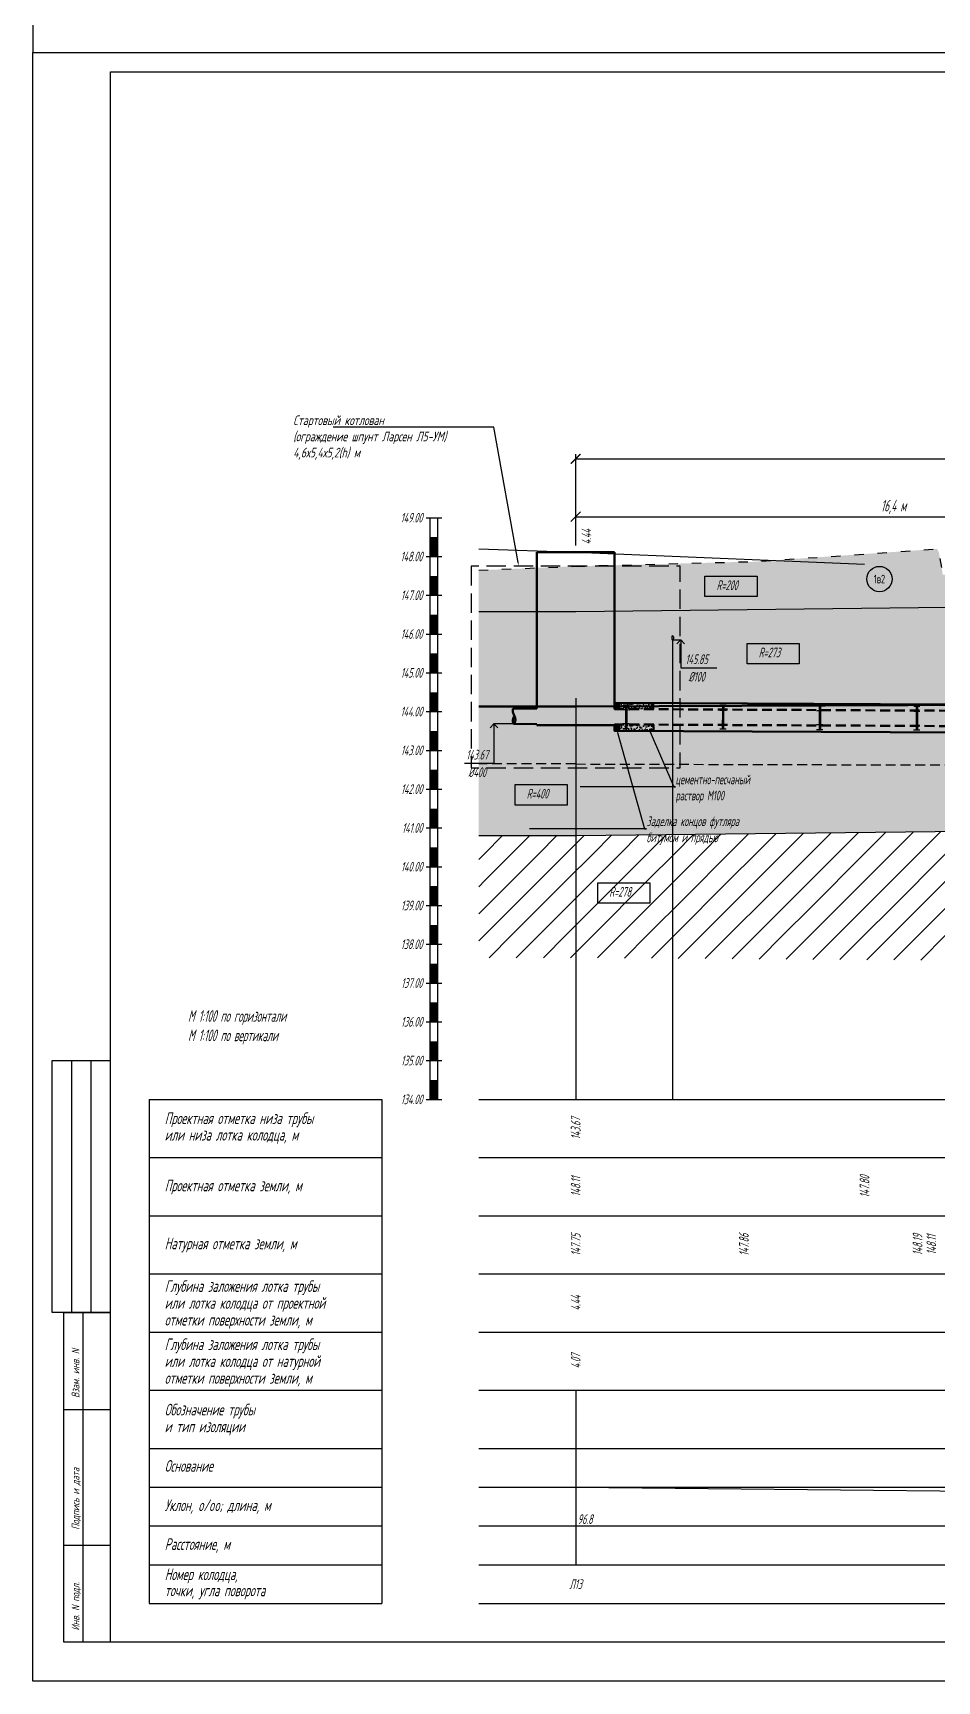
# Model space of a CAD drawing. Header units: metres. Extents: x -30 to 1753, y -860 to 400.
# Drawn here: x -30 to 203.3, y -860 to -435 of the extents above; entities that cross this region are included whole.
import ezdxf
from ezdxf import colors
from ezdxf.entities.mleader import LeaderData, LeaderLine
from ezdxf.enums import TextEntityAlignment as Align
from ezdxf.math import Vec2, Vec3

# ---------------------------------------------------------------- set-up
doc = ezdxf.new("R2010")
doc.units = ezdxf.units.M
doc.header["$LTSCALE"] = 0.2
for name, pattern in [('ACAD_ISO03W100', [30, 12, -18]), ('ПУНКТИРНАЯ10', [7, 5, -2]), ('штриховая', [19.05, 12.7, -6.35])]:
    doc.linetypes.add(name, pattern=pattern)
for name, color, linetype, lineweight in [('1-ПС-НВК-Деталировка', 7, 'Continuous', 30), ('МГТ_НВК_рабочий', 171, 'Continuous', 30), ('ПС-НВК-Деталировка', 7, 'Continuous', 25)]:
    doc.layers.add(name, color=color, linetype=linetype, lineweight=lineweight)
for name, color, linetype in [('Линейка', 7, 'Continuous'), ('МГТ_ИГ_Геология', 252, 'Continuous'), ('Примыкания', 7, 'Continuous'), ('Проектная земля', 7, 'Continuous'), ('Таблица', 7, 'Continuous'), ('Трубы', 7, 'Continuous'), ('Узлы', 7, 'Continuous'), ('Футляры', 7, 'Continuous'), ('Чёрная земля', 7, 'ACAD_ISO03W100')]:
    doc.layers.add(name, color=color, linetype=linetype)
doc.styles.add('SPDS', font='SPDS', dxfattribs={"width": 0.7, "oblique": 15, "height": 2.5})
doc.styles.get("Standard").update_dxf_attribs({"font": 'SPDS.shx', "width": 0.7, "oblique": 15, "height": 3})
doc.styles.add('Стиль Simplex', font='simplex.shx')
doc.dimstyles.new('ISO-25', dxfattribs={"dimtxt": 2.5, "dimasz": 2.5, "dimexe": 1.25, "dimexo": 0.625, "dimtad": 1, "dimtxsty": 'Standard', "dimcen": 2.5, "dimadec": 0, "dimazin": 0, "dimtfac": 1, "dimtmove": 0, "dimatfit": 3, "dimfxl": 1, "dimarcsym": 0})
doc.dimstyles.new('Аннотативный', dxfattribs={"dimscale": 0, "dimtxt": 2.5, "dimasz": 2.5, "dimexe": 1.25, "dimexo": 0.625, "dimtad": 1, "dimtxsty": 'Standard', "dimcen": 2.5, "dimadec": 0, "dimazin": 0, "dimtfac": 1, "dimtmove": 0, "dimatfit": 3, "dimfxl": 1, "dimarcsym": 0})
pattern_1 = [(225, (5.591, 865.4058), (3e-16, -3), [2.1213, -2.1213407]), (315, (4.091, 866.9058), (3, 0), [2.1213, -2.1213407]), (45, (2.591, 865.4058), (0, 3), [2.1213, -2.1213407]), (135, (4.091, 863.9058), (-3, 3e-16), [2.1213, -2.1213407])]

# ---------------------------------------------------------------- blocks, each defined once
blk = doc.blocks.new('круг1_-30_2')
at = {"layer": 'МГТ_ИГ_Геология', "true_color": 0xffffff}
blk.add_hatch(color=7, dxfattribs=at).paths.add_polyline_path([(-0.327, 0, 1), (0.327, 0, 1)])
at = {"color": 7, "lineweight": 25}
blk.add_circle((0, 0), 0.327, dxfattribs=at)
at = {"color": 7, "lineweight": 25, "style": 'Стиль Simplex', "width": 0.590909}
blk.add_text('1в2', height=0.22, dxfattribs=at).set_placement((0, 0), align=Align.MIDDLE_CENTER)
blk = doc.blocks.new('_ArchTick')
at = {"color": 0, "linetype": 'ByBlock', "const_width": 0.15}
blk.add_lwpolyline([(-0.5, -0.5), (0.5, 0.5)], dxfattribs=at)
blk = doc.blocks.new('*D48')
at = {"layer": 'Defpoints', "color": 0, "transparency": 16777216}
for p in [(610.05, -544.85), (110.05, -567.8), (610.05, -574.81)]:
    blk.add_point(p, dxfattribs=at)
at = {"layer": 'Футляры', "color": 0, "lineweight": -2, "transparency": 16777216}
for p, q in [((110.05, -567.17), (110.05, -543.6)), ((610.05, -574.19), (610.05, -543.6)), ((110.05, -544.85), (610.05, -544.85))]:
    blk.add_line(p, q, dxfattribs=at)
at = {"layer": 'Футляры', "color": 0, "lineweight": -2, "transparency": 16777216, "xscale": 2.5, "yscale": 2.5, "zscale": 2.5, "rotation": 180}
blk.add_blockref('_ArchTick', (110.05, -544.85), dxfattribs=at)
at = {"layer": 'Футляры', "color": 0, "lineweight": -2, "transparency": 16777216, "xscale": 2.5, "yscale": 2.5, "zscale": 2.5}
blk.add_blockref('_ArchTick', (610.05, -544.85), dxfattribs=at)
at = {"layer": 'Футляры', "color": 0, "lineweight": 30, "transparency": 16777216, "insert": (360.05, -540.1), "char_height": 3, "attachment_point": 5}
blk.add_mtext('Методом ГШБ\\PL=50.0 м ', dxfattribs=at)
blk = doc.blocks.new('_OBLIQUE')
at = {"color": 0, "linetype": 'ByBlock', "lineweight": -2}
blk.add_line((0.5, 0.5), (-0.5, -0.5), dxfattribs=at)
blk = doc.blocks.new('*D61')
at = {"layer": 'Defpoints', "color": 0, "transparency": 16777216}
for p in [(274.05, -559.75), (110.05, -566.52), (274.05, -566.52)]:
    blk.add_point(p, dxfattribs=at)
at = {"layer": 'Примыкания', "color": 0, "lineweight": -2, "transparency": 16777216}
for p, q in [((110.05, -565.9), (110.05, -558.5)), ((110.05, -559.75), (274.05, -559.75)), ((274.05, -565.9), (274.05, -558.5))]:
    blk.add_line(p, q, dxfattribs=at)
at = {"layer": 'Примыкания', "color": 0, "lineweight": -2, "transparency": 16777216, "xscale": 2.5, "yscale": 2.5, "zscale": 2.5, "rotation": 180}
blk.add_blockref('_OBLIQUE', (110.05, -559.75), dxfattribs=at)
at = {"layer": 'Примыкания', "color": 0, "lineweight": -2, "transparency": 16777216, "xscale": 2.5, "yscale": 2.5, "zscale": 2.5}
blk.add_blockref('_OBLIQUE', (274.05, -559.75), dxfattribs=at)
at = {"layer": 'Примыкания', "color": 0, "transparency": 16777216, "insert": (192.05, -557.24), "char_height": 3, "attachment_point": 5}
blk.add_mtext('16,4 м', dxfattribs=at)
blk = doc.blocks.new('A$C06B5551C')
at = {"layer": '1-ПС-НВК-Деталировка', "color": 251, "ltscale": 10, "const_width": 1}
blk.add_lwpolyline([(0.43, 1.3), (9.17, 3.06)], dxfattribs=at)
at = {"layer": '1-ПС-НВК-Деталировка', "color": 251, "linetype": 'ByBlock', "lineweight": 35, "const_width": 0.5}
for points in [[(0.73, 0.05), (0.25, 2.5)], [(2.53, 0.42), (2.05, 2.87)], [(7.73, 1.39), (7.25, 3.85)], [(9.53, 1.76), (9.05, 4.21)]]:
    blk.add_lwpolyline(points, dxfattribs=at)

msp = doc.modelspace()

# ---------------------------------------------------------------- hatches: boundary and pattern name
h = msp.add_hatch()
h.set_pattern_fill('AR-CONC', color=256, scale=0.01)
h.set_pattern_definition([(50, (-261.0833, 2953.0059), (1.8218467, -0.15939086), [0.1905, -2.0955]), (355, (-261.0833, 2953.0059), (-0.3524342, 1.9105685), [0.1524, -1.6764058]), (100.451445, (-260.9315, 2952.9926), (1.4694125, 1.7511775), [0.1619001, -1.7809024]), (46.1842, (-261.0833, 2953.5139), (2.7107904, -0.4204233), [0.28575, -3.14325]), (96.63556, (-260.8574, 2953.4788), (2.3740413, 2.4742612), [0.2428502, -2.671356]), (351.18415, (-261.0833, 2953.514), (2.3740413, 2.4742612), [0.2285997, -2.5145973]), (21, (-260.8293, 2953.3869), (1.5161439, -1.022652), [0.1905, -2.0955]), (326, (-260.8293, 2953.3869), (0.6180203, 1.8418797), [0.1524, -1.6764]), (71.451445, (-260.703, 2953.3017), (2.1341642, 0.8192277), [0.1619001, -1.7808994]), (37.5, (-261.0833, 2953.0059), (0.03088603, 0.84555039), [0, -1.65608, 0, -1.7018, 0, -1.68275]), (7.5, (-261.0833, 2953.0059), (0.66819663, 1.00180575), [0, -0.97028, 0, -1.61798, 0, -0.64135]), (327.5, (-261.6497, 2953.0059), (1.35590595, -0.05728744), [0, -0.635, 0, -1.9812, 0, -2.6289]), (317.5, (-261.9037, 2953.0059), (1.4812918, 0.2542649), [0, -0.8255, 0, -1.31572, 0, -1.8669])])
edge = h.paths.add_edge_path()
edge.add_arc((-6180.895, -608.537), 6300.964, -0.0073816, 0.0073816, ccw=False)
edge.add_line((120.069, -609.349), (130.146, -609.419))
edge.add_arc((141.269, -608.685), 11.148, 175.42181, 183.77607, ccw=False)
edge.add_line((130.157, -607.795), (120.069, -607.725))
h = msp.add_hatch()
h.set_pattern_fill('SLANEC', color=256, scale=0.03)
h.set_pattern_definition([(240, (-2209727.82302, -495610.29305), (0.1099839197105, -2.263046e-06), [0.05499, -0.05499]), (60, (-2209727.74055, -495610.29305), (-0.1099839197105, 2.263046e-06), [0.05499, -0.05499]), (0, (-2209727.82302, -495610.24544), (-0.05499, 0.09525), [0.027495, -0.08247])])
h.paths.add_polyline_path([(120.046, -609.339), (121.377, -609.352), (121.382, -607.73), (120.051, -607.726)])
h = msp.add_hatch()
h.set_pattern_fill('AR-CONC', color=256, scale=0.01)
h.set_pattern_definition([(50, (-261.1013, 2947.4229), (1.8218467, -0.15939086), [0.1905, -2.0955]), (355, (-261.1013, 2947.4229), (-0.3524342, 1.9105685), [0.1524, -1.6764058]), (100.451445, (-260.9495, 2947.4096), (1.4694125, 1.7511775), [0.1619001, -1.7809024]), (46.1842, (-261.1013, 2947.931), (2.7107904, -0.4204233), [0.28575, -3.14325]), (96.63556, (-260.8754, 2947.8959), (2.3740413, 2.4742612), [0.2428502, -2.671356]), (351.18415, (-261.1013, 2947.931), (2.3740413, 2.4742612), [0.2285997, -2.5145973]), (21, (-260.8473, 2947.8039), (1.5161439, -1.022652), [0.1905, -2.0955]), (326, (-260.8473, 2947.8039), (0.6180203, 1.8418797), [0.1524, -1.6764]), (71.451445, (-260.721, 2947.7187), (2.1341642, 0.8192277), [0.1619001, -1.7808994]), (37.5, (-261.1013, 2947.4229), (0.03088603, 0.84555039), [0, -1.65608, 0, -1.7018, 0, -1.68275]), (7.5, (-261.1013, 2947.4229), (0.66819663, 1.00180575), [0, -0.97028, 0, -1.61798, 0, -0.64135]), (327.5, (-261.6677, 2947.4229), (1.35590595, -0.05728744), [0, -0.635, 0, -1.9812, 0, -2.6289]), (317.5, (-261.9217, 2947.4229), (1.4812918, 0.2542649), [0, -0.8255, 0, -1.31572, 0, -1.8669])])
edge = h.paths.add_edge_path()
edge.add_arc((-6180.913, -614.12), 6300.964, -0.0073816, 0.0073816, ccw=False)
edge.add_line((120.051, -614.932), (130.128, -615.002))
edge.add_arc((141.251, -614.268), 11.148, 175.42181, 183.77607, ccw=False)
edge.add_line((130.139, -613.378), (120.051, -613.308))
h = msp.add_hatch()
h.set_pattern_fill('SLANEC', color=256, scale=0.03)
h.set_pattern_definition([(240, (-2209727.78862, -495615.88408), (0.1099839197105, -2.263046e-06), [0.05499, -0.05499]), (60, (-2209727.70615, -495615.88408), (-0.1099839197105, 2.263046e-06), [0.05499, -0.05499]), (0, (-2209727.78862, -495615.83647), (-0.05499, 0.09525), [0.027495, -0.08247])])
h.paths.add_polyline_path([(120.048, -614.93), (121.412, -614.943), (121.417, -613.315), (120.053, -613.31)])
at = {"layer": 'МГТ_ИГ_Геология'}
h = msp.add_hatch(dxfattribs=at)
h.set_pattern_fill('GR24', color=256, scale=10, style=0, pattern_type=2)
h.set_pattern_definition(pattern_1)
h.paths.add_polyline_path([(853.558, -575.903), (841.508, -576.142), (769.107, -575.839), (705.614, -575.651), (657.591, -574.948), (654.636, -574.953), (610.051, -575.895), (578.877, -576.553), (535.359, -576.332), (502.969, -576.283), (287.578, -575.111), (252.762, -574.898), (209.839, -574.666), (204.783, -574.688), (203.774, -568.938), (203.314, -568.05), (155.591, -571.405), (153.453, -571.385), (110.051, -572.524), (85.028, -573.562), (85.028, -584.297), (110.051, -584.297), (581.643, -578.8), (581.643, -576.8), (583.643, -576.8), (583.643, -578.8), (756.713, -578.558)])
h.paths.add_polyline_path([(576.131, -578.85), (581.193, -578.85), (581.193, -575.55), (576.131, -575.55)], flags=24)
h.paths.add_polyline_path([(584.093, -578.85), (591.136, -578.85), (591.136, -575.55), (584.093, -575.55)], flags=25)
h = msp.add_hatch(dxfattribs=at)
h.set_pattern_fill('GR24', color=256, scale=10, style=0, pattern_type=2)
h.set_pattern_definition(pattern_1)
h.paths.add_polyline_path([(203.774, -568.938), (203.314, -568.05), (155.591, -571.405), (153.453, -571.385), (110.051, -572.524), (85.028, -573.562), (85.028, -584.297), (110.051, -584.297), (581.643, -578.8), (581.643, -576.495), (578.877, -576.553), (535.359, -576.332), (502.969, -576.283), (287.578, -575.111), (252.762, -574.898), (209.839, -574.666), (204.783, -574.688)])
h.paths.add_polyline_path([(191.711, -575.818, -1), (185.165, -575.818, -1)], flags=16)
h.paths.add_polyline_path([(186.372, -577.468), (190.505, -577.468), (190.505, -574.168), (186.372, -574.168)], flags=8)
h.paths.add_polyline_path([(576.131, -578.85), (581.193, -578.85), (581.193, -575.55), (576.131, -575.55)], flags=24)
h.paths.add_polyline_path([(576.131, -578.85), (581.193, -578.85), (581.193, -575.55), (576.131, -575.55)], flags=24)
h = msp.add_hatch(dxfattribs=at)
h.set_pattern_fill('GR24', color=256, scale=10, style=0, pattern_type=2)
h.set_pattern_definition(pattern_1)
h.paths.add_polyline_path([(191.711, -575.818, -1), (185.165, -575.818, -1)])
h.paths.add_polyline_path([(581.643, -578.8), (110.051, -584.297), (85.028, -584.297), (85.028, -608.666), (110.051, -608.666), (581.643, -606.8)])
h.paths.add_polyline_path([(362.802, -594.726, -1), (356.256, -594.726, -1)], flags=16)
h.paths.add_polyline_path([(576.131, -578.85), (581.193, -578.85), (581.193, -575.55), (576.131, -575.55)], flags=9)
h.paths.add_polyline_path([(356.627, -596.376), (362.431, -596.376), (362.431, -593.076), (356.627, -593.076)], flags=24)
h.paths.add_polyline_path([(381.664, -600.385), (386.559, -600.385), (386.559, -594.385), (381.664, -594.385)], flags=24)
h.paths.add_polyline_path([(576.131, -606.85), (581.193, -606.85), (581.193, -603.55), (576.131, -603.55)], flags=25)
h = msp.add_hatch(dxfattribs=at)
h.set_pattern_fill('GR28', color=256, scale=10, style=0, pattern_type=2)
h.set_pattern_definition([(90, (2.591, 865.4858), (-2.5, 2.5), [0.11, -4.89]), (45, (2.591, 865.5958), (-2.5, 2.5), [0.113137, -3.422397]), (0, (2.671, 865.6758), (2.5, 2.5), [0.11, -4.89]), (315, (2.781, 865.6758), (2.5, 2.5), [0.113137, -3.422397]), (90, (2.861, 865.4858), (-2.5, 2.5), [0.11, -4.89]), (45, (2.781, 865.4058), (-2.5, 2.5), [0.113137, -3.422397]), (0, (2.671, 865.4058), (2.5, 2.5), [0.11, -4.89]), (315, (2.591, 865.4858), (2.5, 2.5), [0.113137, -3.422397])])
h.paths.add_polyline_path([(336.434, -607.77), (110.051, -608.666), (85.028, -608.666), (85.028, -642.066), (110.051, -642.066), (336.783, -639.534)])
h.paths.add_polyline_path([(262.086, -619.66, -1), (268.632, -619.66, -1)], flags=16)
h.paths.add_polyline_path([(263.169, -621.31), (267.55, -621.31), (267.55, -618.01), (263.169, -618.01)], flags=8)
h = msp.add_hatch(dxfattribs=at)
h.set_pattern_fill('GR38', color=256, scale=10, style=0, pattern_type=2)
h.set_pattern_definition([(45, (2.591, 879.406), (0, 21), [9.8995, -19.79898]), (45, (16.591, 865.406), (0, 21), [9.8995, -19.79898]), (45, (2.591, 865.406), (0, 21), [14.142, -15.55648]), (45, (12.591, 875.406), (0, 21), [15.556, -14.14248]), (45, (9.591, 865.406), (0, 21), [19.799, -9.89948]), (45, (2.591, 872.406), (0, 21), [19.799, -9.89948])])
h.paths.add_polyline_path([(323.236, -639.686), (110.051, -642.066), (85.028, -642.066), (85.028, -673.47), (110.051, -673.47), (323.236, -674.98)])
h.paths.add_polyline_path([(270.312, -657.208, -1), (263.766, -657.208, -1)], flags=16)
h.paths.add_polyline_path([(264.756, -658.858), (269.322, -658.858), (269.322, -655.558), (264.756, -655.558)], flags=8)

# ---------------------------------------------------------------- linework, layer by layer
for p, q in [((-20, -765), (-20, -700)), ((-15, -765), (-15, -700)), ((-17, -850), (-17, -765)), ((-22, -790), (-10, -790)), ((-22, -825), (-10, -825))]:
    msp.add_line(p, q)
at = {"flags": 128}
for points in [[(-10, -765), (-25, -765), (-25, -700), (-10, -700)], [(-10, -850), (-22, -850), (-22, -765), (-10, -765)]]:
    msp.add_lwpolyline(points, dxfattribs=at)
at = {"layer": 'Линейка'}
for p, q in [((71.5, -560), (75.5, -560)), ((72.5, -710), (72.5, -560)), ((74.5, -710), (74.5, -560)), ((71.5, -570), (75.5, -570)), ((71.5, -580), (75.5, -580)), ((71.5, -590), (75.5, -590)), ((71.5, -600), (75.5, -600)), ((71.5, -610), (75.5, -610)), ((71.5, -620), (75.5, -620)), ((71.5, -630), (75.5, -630)), ((71.5, -640), (75.5, -640)), ((71.5, -650), (75.5, -650)), ((71.5, -660), (75.5, -660)), ((71.5, -670), (75.5, -670)), ((71.5, -680), (75.5, -680)), ((71.5, -690), (75.5, -690)), ((71.5, -700), (75.5, -700)), ((71.5, -710), (75.5, -710)), ((71.5, -710), (75.5, -710)), ((72.5, -710), (74.5, -710))]:
    msp.add_line(p, q, dxfattribs=at)
for points in [[(72.5, -570), (72.5, -565), (74.5, -570), (74.5, -565)], [(72.5, -580), (72.5, -575), (74.5, -580), (74.5, -575)], [(72.5, -590), (72.5, -585), (74.5, -590), (74.5, -585)], [(72.5, -600), (72.5, -595), (74.5, -600), (74.5, -595)], [(72.5, -610), (72.5, -605), (74.5, -610), (74.5, -605)], [(72.5, -620), (72.5, -615), (74.5, -620), (74.5, -615)], [(72.5, -630), (72.5, -625), (74.5, -630), (74.5, -625)], [(72.5, -640), (72.5, -635), (74.5, -640), (74.5, -635)], [(72.5, -650), (72.5, -645), (74.5, -650), (74.5, -645)], [(72.5, -660), (72.5, -655), (74.5, -660), (74.5, -655)], [(72.5, -670), (72.5, -665), (74.5, -670), (74.5, -665)], [(72.5, -680), (72.5, -675), (74.5, -680), (74.5, -675)], [(72.5, -690), (72.5, -685), (74.5, -690), (74.5, -685)], [(72.5, -700), (72.5, -695), (74.5, -700), (74.5, -695)], [(72.5, -710), (72.5, -705), (74.5, -710), (74.5, -705)]]:
    msp.add_solid(points, dxfattribs=at)
at = {"layer": 'МГТ_ИГ_Геология'}
for points in [[(143.404, -575.071), (156.847, -575.071), (156.847, -580.366), (143.404, -580.366)], [(154.285, -592.406), (167.728, -592.406), (167.728, -597.7), (154.285, -597.7)], [(94.411, -628.819), (107.853, -628.819), (107.853, -634.114), (94.411, -634.114)], [(115.725, -654.135), (129.168, -654.135), (129.168, -659.43), (115.725, -659.43)]]:
    msp.add_lwpolyline(points, close=True, dxfattribs=at)
at = {"layer": 'МГТ_ИГ_Геология', "linetype": 'Continuous', "lineweight": 25, "flags": 128}
for points in [[(581.643, -578.8), (110.051, -584.297), (85.028, -584.297)], [(581.643, -578.8), (110.051, -584.297), (85.028, -584.297)], [(581.643, -636.8), (110.051, -642.066), (85.028, -642.066)], [(581.643, -636.8), (110.051, -642.066), (85.028, -642.066)]]:
    msp.add_lwpolyline(points, dxfattribs=at)
at = {"layer": 'МГТ_ИГ_Геология', "linetype": 'Continuous', "lineweight": 50, "flags": 128}
msp.add_lwpolyline([(581.643, -606.8), (110.051, -608.666), (85.028, -608.666)], dxfattribs=at)
msp.add_lwpolyline([(581.643, -606.8), (110.051, -608.666), (85.028, -608.666)], dxfattribs=at)
at = {"layer": 'МГТ_ИГ_Геология', "color": 5, "linetype": 'штриховая', "lineweight": 30, "flags": 128}
for points in [[(110.051, -623.516), (581.643, -624.8), (1076.834, -619.5), (1094.842, -619.5)], [(110.051, -623.516), (581.643, -624.8), (1076.834, -619.5), (1094.842, -619.5)], [(110.051, -623.511), (85.028, -623.516)], [(110.051, -623.511), (85.028, -623.516)]]:
    msp.add_lwpolyline(points, dxfattribs=at)
at = {"layer": 'МГТ_НВК_рабочий', "color": 34, "linetype": 'ПУНКТИРНАЯ10', "ltscale": 5, "flags": 128}
msp.add_lwpolyline([(83.051, -572.524), (83.051, -624.524), (137.051, -624.524), (137.051, -572.524), (83.051, -572.524)], dxfattribs=at)
at = {"layer": 'Примыкания'}
for p, q in [((134.823, -590.728), (134.823, -591.272)), ((135.279, -590.728), (135.279, -591.272))]:
    msp.add_line(p, q, dxfattribs=at)
at = {"layer": 'Примыкания', "flags": 128}
for points in [[(135.051, -591.5), (137.157, -591.5), (137.157, -598.69), (146.451, -598.69)], [(138.157, -592.5), (137.157, -591.5), (136.157, -592.5)]]:
    msp.add_lwpolyline(points, dxfattribs=at)
at = {"layer": 'Примыкания', "color": 0, "flags": 128}
for points in [[(96.53, -613.194), (88.944, -613.194), (88.944, -623.368), (81.394, -623.368)], [(89.944, -614.194), (88.944, -613.194), (87.944, -614.194)]]:
    msp.add_lwpolyline(points, dxfattribs=at)
at = {"layer": 'Примыкания'}
for centre, start, end in [((135.051, -590.728), 0, 180), ((135.051, -591.272), 180, 0)]:
    msp.add_arc(centre, 0.228, start, end, dxfattribs=at)
at = {"layer": 'Проектная земля', "flags": 128}
for points in [[(85.028, -568.029), (110.051, -568.884)], [(110.051, -568.884), (184.585, -572.01)]]:
    msp.add_lwpolyline(points, dxfattribs=at)
at = {"layer": 'ПС-НВК-Деталировка'}
msp.add_lwpolyline([(-30, -440), (1159, -440), (1159, -20), (-30, -20)], close=True, dxfattribs=at)
at = {"layer": 'ПС-НВК-Деталировка', "color": 0}
for points in [[(-30, -440), (1456, -440), (1456, -860), (-30, -860)], [(1451, -850), (-10, -850), (-10, -445), (1451, -445)]]:
    msp.add_lwpolyline(points, close=True, dxfattribs=at)
at = {"layer": 'Таблица'}
for p, q in [((0, -710), (60, -710)), ((0, -710), (0, -790)), ((0, -710), (0, -840)), ((60, -710), (60, -725)), ((85.028, -710), (1094.842, -710)), ((0, -725), (60, -725)), ((60, -725), (60, -740)), ((85.028, -725), (1094.842, -725)), ((0, -740), (60, -740)), ((0, -740), (60, -740)), ((60, -740), (60, -755)), ((85.028, -740), (1094.842, -740)), ((0, -755), (60, -755)), ((60, -755), (60, -770)), ((85.028, -755), (1094.842, -755)), ((0, -770), (60, -770)), ((60, -770), (60, -785)), ((85.028, -770), (1094.842, -770)), ((0, -785), (60, -785)), ((60, -785), (60, -800)), ((85.028, -785), (1094.842, -785)), ((110.051, -785), (110.051, -810)), ((0, -800), (60, -800)), ((0, -800), (60, -800)), ((60, -800), (60, -810)), ((85.028, -800), (1094.842, -800)), ((0, -810), (60, -810)), ((60, -810), (60, -820)), ((85.028, -810), (1094.842, -810)), ((110.051, -810), (110.051, -820)), ((110.051, -810), (1077.834, -820)), ((0, -820), (60, -820)), ((60, -820), (60, -830)), ((85.028, -820), (1094.842, -820)), ((110.051, -820), (110.051, -830)), ((0, -830), (60, -830)), ((60, -830), (60, -840)), ((85.028, -830), (1094.842, -830)), ((0, -840), (60, -840)), ((85.028, -840), (1094.842, -840))]:
    msp.add_line(p, q, dxfattribs=at)
at = {"layer": 'Трубы', "lineweight": 50, "flags": 128}
for points in [[(93.879, -609.191), (100.051, -609.208)], [(94.11, -613.178), (100.051, -613.208)]]:
    msp.add_lwpolyline(points, dxfattribs=at)
at = {"layer": 'Трубы', "linetype": 'штриховая', "lineweight": 50, "flags": 128}
for points in [[(120.051, -609.342), (600.051, -611.742)], [(120.051, -613.308), (600.051, -615.708)]]:
    msp.add_lwpolyline(points, dxfattribs=at)
at = {"layer": 'Трубы', "lineweight": 50}
msp.add_spline([(93.879, -609.191), (93.902, -610.384), (94.49, -612.134), (94.091, -613.177), (93.849, -612.221), (94.241, -611.121)], degree=3, dxfattribs=at)
at = {"layer": 'Узлы', "lineweight": 50}
for p, q in [((100.051, -568.884), (120.051, -568.884)), ((100.051, -568.884), (100.051, -609.208)), ((120.051, -568.884), (120.051, -609.342)), ((100.051, -613.208), (100.051, -613.525)), ((100.051, -613.525), (120.051, -613.525)), ((120.051, -613.308), (120.051, -613.525))]:
    msp.add_line(p, q, dxfattribs=at)
at = {"layer": 'Узлы'}
for p, q in [((135.051, -591.5), (135.051, -710)), ((110.051, -606.509), (110.051, -710)), ((110.051, -606.509), (110.051, -710)), ((110.051, -613.525), (110.051, -710))]:
    msp.add_line(p, q, dxfattribs=at)
at = {"layer": 'Футляры', "lineweight": 50}
msp.add_line((120.051, -607.659), (120.051, -609.342), dxfattribs=at)
at = {"layer": 'Футляры', "lineweight": 50, "flags": 128}
for points in [[(120.062, -609.075), (120.069, -607.725), (600.069, -610.125), (600.062, -611.475)], [(130.051, -607.775), (130.051, -607.775), (130.056, -609.392)], [(120.04, -613.575), (120.033, -614.925), (600.033, -617.325), (600.04, -615.975)], [(130.122, -613.358), (130.128, -614.982)]]:
    msp.add_lwpolyline(points, dxfattribs=at)
at = {"layer": 'Чёрная земля', "flags": 128}
for points in [[(110.051, -572.524), (153.453, -571.385), (155.591, -571.405), (203.314, -568.05), (203.774, -568.938), (204.783, -574.688), (209.839, -574.666), (252.762, -574.898), (287.578, -575.111), (502.969, -576.283), (535.359, -576.332), (578.877, -576.553), (610.051, -575.895)], [(85.028, -573.562), (110.051, -572.524)]]:
    msp.add_lwpolyline(points, dxfattribs=at)

# ---------------------------------------------------------------- block references
at = {"layer": 'МГТ_ИГ_Геология', "xscale": 10, "yscale": 10, "zscale": 10}
msp.add_blockref('круг1_-30_2', (188.438, -575.818), dxfattribs=at)
at = {"layer": 'ПС-НВК-Деталировка', "color": 0, "xscale": 0.6809124053980284, "yscale": 0.6809124053980284, "zscale": 0.6809124053980284, "rotation": 258.4793221318525}
for p in [(122.302, -607.794), (147.302, -607.919), (172.302, -608.044), (197.301, -608.169)]:
    msp.add_blockref('A$C06B5551C', p, dxfattribs=at)

# ---------------------------------------------------------------- texts
at = {"oblique": 15, "width": 0.8}
for s, p in [('Взам. инв. N', (-18, -787)), ('Подпись и дата', (-18, -821)), ('Инв. N подл.', (-18, -847))]:
    msp.add_text(s, height=2, rotation=90, dxfattribs=at).set_placement(p)
at = {"layer": 'Линейка', "oblique": 15, "width": 0.7}
for s, p in [('149.00', (70.5, -560)), ('148.00', (70.5, -570)), ('147.00', (70.5, -580)), ('146.00', (70.5, -590)), ('145.00', (70.5, -600)), ('144.00', (70.5, -610)), ('143.00', (70.5, -620)), ('142.00', (70.5, -630)), ('141.00', (70.5, -640)), ('140.00', (70.5, -650)), ('139.00', (70.5, -660)), ('138.00', (70.5, -670)), ('137.00', (70.5, -680)), ('136.00', (70.5, -690)), ('135.00', (70.5, -700)), ('134.00', (70.5, -710))]:
    msp.add_text(s, height=2.5, dxfattribs=at).set_placement(p, align=Align.MIDDLE_RIGHT)
at = {"layer": 'МГТ_ИГ_Геология', "char_height": 2.5, "attachment_point": 1}
for s, insert in [('R=200', (146.393, -576.17)), ('R=273', (157.274, -593.504)), ('R=400', (97.399, -629.918)), ('R=278', (118.714, -655.234))]:
    msp.add_mtext_dynamic_manual_height_columns(s, width=10.09698, gutter_width=15, heights=[0], dxfattribs=dict(at, insert=insert))
at = {"layer": 'Примыкания', "style": 'SPDS', "oblique": 15, "width": 0.7}
for s, p in [('145.85', (141.251, -596.513)), ('%%C100', (141.251, -601.013))]:
    msp.add_text(s, height=2.5, dxfattribs=at).set_placement(p, align=Align.MIDDLE_CENTER)
at = {"layer": 'Таблица', "oblique": 15, "width": 0.7}
for s, p in [('143.67', (84.621, -621.121)), ('%%C400', (84.621, -625.621)), ('Л13', (110.051, -835))]:
    msp.add_text(s, height=2.5, dxfattribs=at).set_placement(p, align=Align.MIDDLE_CENTER)
at = {"layer": 'Таблица', "oblique": 15}
for s, height, width, p in [('М 1:100 по горизонтали', 3, 0.7, (10, -690)), ('М 1:100 по вертикали', 3, 0.7, (10, -695)), ('Проектная отметка низа трубы', 3, 0.8, (4, -716.366)), ('или низа лотка колодца, м', 3, 0.8, (4, -720.639)), ('Проектная отметка земли, м', 3, 0.8, (4, -733.708)), ('Натурная отметка земли, м', 3, 0.8, (4, -748.666)), ('Глубина заложения лотка трубы', 3, 0.8, (4, -759.653)), ('или лотка колодца от проектной', 3, 0.8, (4, -763.997)), ('отметки поверхности земли, м', 3, 0.8, (4, -768.341)), ('Глубина заложения лотка трубы', 3, 0.8, (4, -774.653)), ('или лотка колодца от натурной', 3, 0.8, (4, -778.997)), ('отметки поверхности земли, м', 3, 0.8, (4, -783.341)), ('Обозначение трубы', 3, 0.8, (4, -791.501)), ('и тип изоляции', 3, 0.8, (4, -795.844)), ('Основание', 3, 0.8, (4, -806.015)), ('Уклон, o/oo; длина, м', 3, 0.8, (4, -816.17)), ('96.8', 2.5, 0.7, (110.551, -819.5)), ('Расстояние, м', 3, 0.8, (4, -826.197)), ('Номер колодца,', 3, 0.8, (4, -833.968)), ('точки, угла поворота', 3, 0.8, (4, -838.132))]:
    msp.add_text(s, height=height, dxfattribs=dict(at, width=width)).set_placement(p)
at = {"layer": 'Таблица', "oblique": 15, "width": 0.7}
for s, p in [('143.67', (110.051, -717.5)), ('148.11', (110.051, -732.5)), ('148.11', (110.051, -732.5)), ('147.80', (184.585, -732.5)), ('147.75', (110.051, -747.5)), ('147.75', (110.051, -747.5)), ('147.86', (153.453, -747.5)), ('148.19', (198.257, -747.5)), ('148.11', (201.823, -747.5)), ('4.44', (110.051, -762.5)), ('4.07', (110.051, -777.5))]:
    msp.add_text(s, height=2.5, rotation=90, dxfattribs=at).set_placement(p, align=Align.MIDDLE_CENTER)
at = {"layer": 'Узлы', "oblique": 15, "width": 0.7}
msp.add_text('4.44', height=2.5, rotation=90, dxfattribs=at).set_placement((112.817, -566.884), align=Align.MIDDLE_LEFT)

# ---------------------------------------------------------------- dimensions: what is measured, and where the dimension line sits
at = {"layer": 'Примыкания'}
dim = msp.add_aligned_dim(p1=(110.051, -566.525), p2=(274.052, -566.525), distance=6.771, text='16,4 м', dimstyle='Аннотативный', override={"dimscale": 0, "dimblk1": 'OBLIQUE', "dimblk2": 'OBLIQUE', "dimsah": 1, "dimtix": 0, "dimtofl": 1, "dimtmove": 0, "dimatfit": 3}, dxfattribs=at)
dim.commit()
dim.dimension.update_dxf_attribs({"geometry": '*D61', "text_midpoint": (192.051, -557.242)})
at = {"layer": 'Футляры', "lineweight": 30}
dim = msp.add_linear_dim(base=(610.051, -544.846), p1=(110.051, -567.8), p2=(610.051, -574.81), text='Методом ГШБ\\PL=50.0 м ', dimstyle='ISO-25', override={"dimblk1": 'ArchTick', "dimblk2": 'ArchTick', "dimsah": 1}, dxfattribs=at)
dim.commit()
dim.dimension.update_dxf_attribs({"geometry": '*D48', "text_midpoint": (360.051, -540.096)})

# ---------------------------------------------------------------- leaders
at = {"layer": 'Таблица', "color": 34}
ml = msp.add_multileader_mtext('Standard', dxfattribs=at)
ml.set_content('\\A1;{\\Q15;\\W0.9;Стартовый котлован \\P(ограждение шпунт Ларсен Л5-УМ)\\P4,6х5,4х5,2(h) м}', color=34, style='SPDS')
ml.set_leader_properties()
ml.build(insert=Vec2(0, 0))
ml.multileader.update_dxf_attribs({"text_left_attachment_type": 6, "text_right_attachment_type": 6, "dogleg_length": 0.5, "arrow_head_size": 1})
ctx = ml.context
ctx.base_point, ctx.char_height, ctx.arrow_head_size, ctx.landing_gap_size, ctx.plane_origin = Vec3(37.149, -536.63), 2.5, 1, 0, Vec3(152.622, -472.359)
ctx.left_attachment, ctx.right_attachment = 6, 6
notes = []
notes.append((ctx, [(1, (1, 1, 0), (88.971, -536.63), (-1, 0), 0.5, [(0, [(95.381, -572.524)], 0, [])])]))
ctx.mtext.insert, ctx.mtext.width, ctx.mtext.defined_height, ctx.mtext.line_spacing_style, ctx.mtext.flow_direction = Vec3(37.149, -533.63), 58.82703, 6.835, 2, 5
at = {"layer": 'Таблица'}
ml = msp.add_multileader_mtext('Standard', dxfattribs=at)
ml.set_content('{\\C256;Заделка концов футляра \\Pбитумом и прядью}', color=256, style='SPDS')
ml.set_leader_properties()
ml.build(insert=Vec2(0, 0))
ml.multileader.update_dxf_attribs({"text_left_attachment_type": 6, "text_right_attachment_type": 6, "dogleg_length": 0.5, "arrow_head_size": 1})
ctx = ml.context
ctx.base_point, ctx.char_height, ctx.arrow_head_size, ctx.landing_gap_size, ctx.plane_origin, ctx.plane_x_axis, ctx.plane_y_axis = Vec3(128.313, -640.235), 2.5, 1, 0, Vec3(81.871, -690.479), Vec3(1, 0.0002946), Vec3(-0.0002946, 1)
ctx.left_attachment, ctx.right_attachment = 6, 6
notes.append((ctx, [(1, (1, 1, 0), (127.813, -640.236), (1, 0.0002946), 0.5, [(0, [(120.572, -614.423)], 0, [])])]))
ctx.mtext.insert, ctx.mtext.text_direction, ctx.mtext.rotation, ctx.mtext.line_spacing_style, ctx.mtext.flow_direction = Vec3(128.312, -637.033), Vec3(1, 0.0002946), 0.0002946, 2, 5
ml = msp.add_multileader_mtext('Standard', dxfattribs=at)
ml.set_content('{\\Q10;цементно-песчаный \\Pраствор М100 }', color=256, style='SPDS')
ml.set_leader_properties()
ml.build(insert=Vec2(0, 0))
ml.multileader.update_dxf_attribs({"text_left_attachment_type": 6, "text_right_attachment_type": 6, "dogleg_length": 0.5, "arrow_head_size": 1})
ctx = ml.context
ctx.base_point, ctx.char_height, ctx.arrow_head_size, ctx.landing_gap_size, ctx.plane_origin = Vec3(135.841, -629.373), 2.5, 1, 0, Vec3(48.349, -558.382)
ctx.left_attachment, ctx.right_attachment = 6, 6
notes.append((ctx, [(0, (1, 1, 0), (135.341, -629.373), (1, 0), 0.5, [(0, [(128.918, -614.298)], 0, [])])]))
ctx.mtext.insert, ctx.mtext.line_spacing_style, ctx.mtext.flow_direction = Vec3(135.841, -626.248), 2, 5
for ctx, leaders in notes:
    for number, flags, end, landing, length, lines in leaders:
        leader = LeaderData()
        leader.index, (leader.has_last_leader_line, leader.has_dogleg_vector, leader.attachment_direction) = number, flags
        leader.last_leader_point, leader.dogleg_vector, leader.dogleg_length = Vec3(end), Vec3(landing), length
        for number, points, colour, breaks in lines:
            line = LeaderLine()
            line.index, line.vertices, line.color, line.breaks = number, Vec3.list(points), colors.encode_raw_color(colour), breaks
            leader.lines.append(line)
        ctx.leaders.append(leader)

doc.saveas('drawing.dxf')
